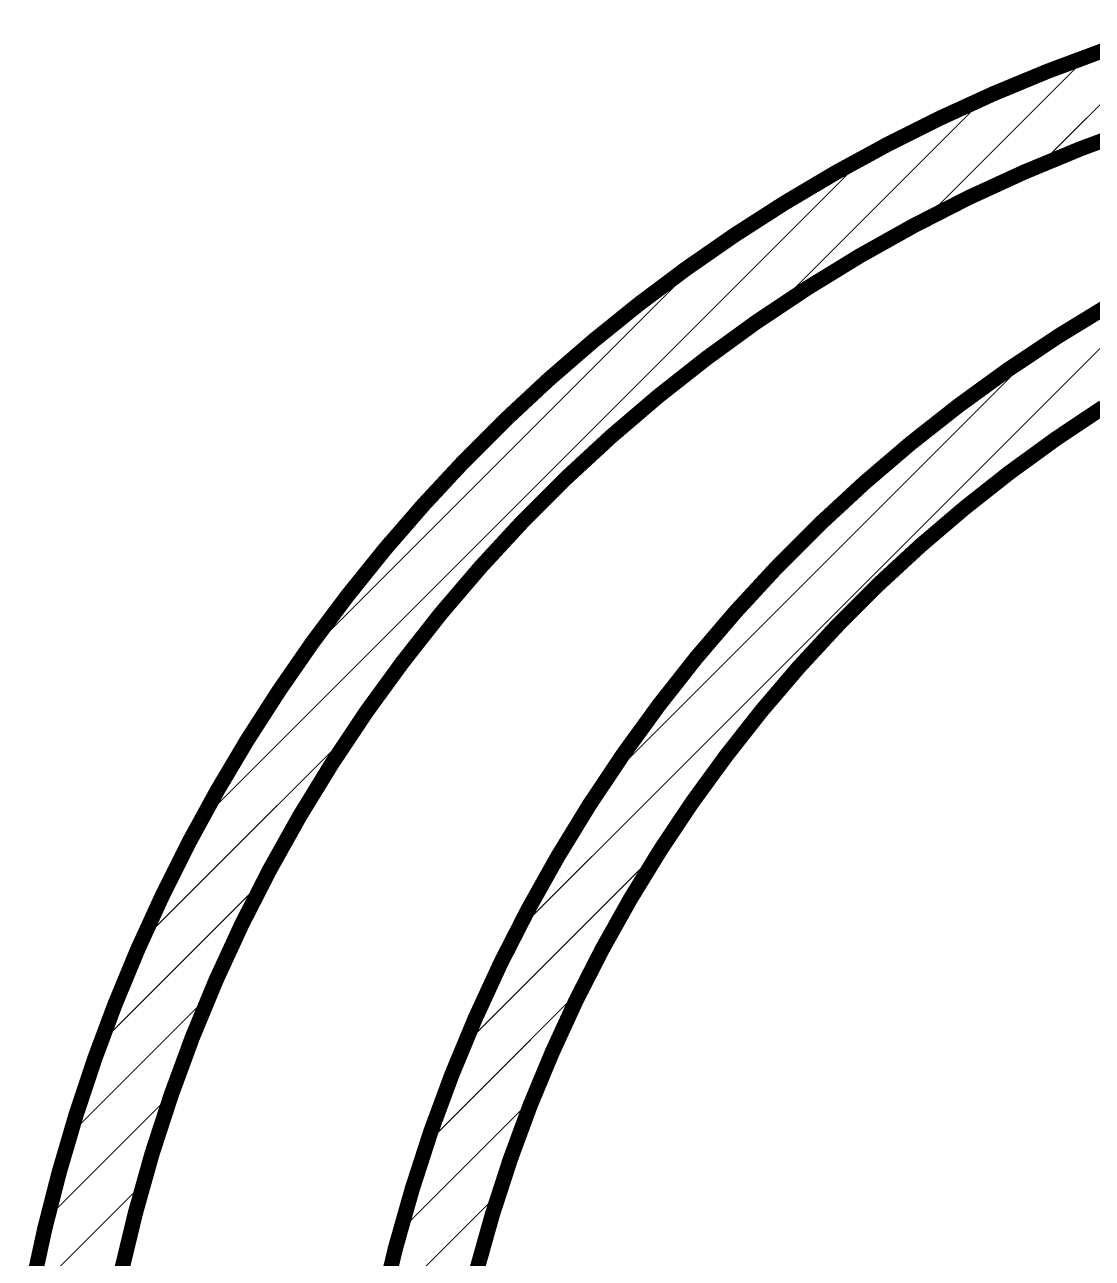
# Model space of a CAD drawing. Header units: millimetres. Extents: x 0 to 19.1, y 0 to 5.1.
# Drawn here: x 11.729 to 12.78, y 1.451 to 2.666 of the extents above; entities that cross this region are included whole.
import ezdxf

# ---------------------------------------------------------------- set-up
doc = ezdxf.new("R2010")
doc.units = ezdxf.units.MM
doc.header["$MEASUREMENT"] = 0
doc.layers.add('DrillDrawing', color=1, linetype='Continuous')

msp = doc.modelspace()

# ---------------------------------------------------------------- linework, layer by layer
at = {"layer": 'DrillDrawing'}
for points, const_width in [([(12.7259, 2.5251), (12.866, 2.6652)], 0.001), ([(12.6115, 2.4707), (12.7763, 2.6355)], 0.001), ([(12.7364, 2.6199), (12.7908, 2.6402)], 0.015), ([(12.6828, 2.5977), (12.7364, 2.6199)], 0.015), ([(12.6299, 2.5735), (12.6828, 2.5977)], 0.015), ([(12.46, 2.3792), (12.6762, 2.5954)], 0.001), ([(12.578, 2.5475), (12.6299, 2.5735)], 0.015), ([(12.7693, 2.5438), (12.8262, 2.5648)], 0.015), ([(12.527, 2.5197), (12.578, 2.5475)], 0.015), ([(12.7133, 2.5206), (12.7693, 2.5438)], 0.015), ([(11.9012, 1.8804), (12.5584, 2.5376)], 0.001), ([(12.4771, 2.4901), (12.527, 2.5197)], 0.015), ([(12.6582, 2.4953), (12.7133, 2.5206)], 0.015), ([(12.6042, 2.4677), (12.6582, 2.4953)], 0.015), ([(12.4282, 2.4587), (12.4771, 2.4901)], 0.015), ([(12.3805, 2.4256), (12.4282, 2.4587)], 0.015), ([(12.5513, 2.4381), (12.6042, 2.4677)], 0.015), ([(11.9976, 2.0368), (12.4021, 2.4413)], 0.001), ([(12.4996, 2.4064), (12.5513, 2.4381)], 0.015), ([(12.2127, 1.7719), (12.8726, 2.4318)], 0.001), ([(12.334, 2.3908), (12.3805, 2.4256)], 0.015), ([(12.4492, 2.3728), (12.4996, 2.4064)], 0.015), ([(12.2888, 2.3543), (12.334, 2.3908)], 0.015), ([(12.7463, 2.3588), (12.7973, 2.39)], 0.015), ([(12.4001, 2.3371), (12.4492, 2.3728)], 0.015), ([(12.2449, 2.3163), (12.2888, 2.3543)], 0.015), ([(12.6966, 2.3256), (12.7463, 2.3588)], 0.015), ([(12.2969, 1.9161), (12.7284, 2.3476)], 0.001), ([(12.3525, 2.2996), (12.4001, 2.3371)], 0.015), ([(12.6483, 2.2905), (12.6966, 2.3256)], 0.015), ([(12.2024, 2.2767), (12.2449, 2.3163)], 0.015), ([(12.3064, 2.2602), (12.3525, 2.2996)], 0.015), ([(12.6013, 2.2535), (12.6483, 2.2905)], 0.015), ([(12.744, 2.2577), (12.791, 2.2891)], 0.015), ([(12.1614, 2.2357), (12.2024, 2.2767)], 0.015), ([(12.2619, 2.2191), (12.3064, 2.2602)], 0.015), ([(12.5559, 2.2147), (12.6013, 2.2535)], 0.015), ([(12.6982, 2.2244), (12.744, 2.2577)], 0.015), ([(12.1218, 2.1931), (12.1614, 2.2357)], 0.015), ([(12.219, 2.1762), (12.2619, 2.2191)], 0.015), ([(12.6539, 2.1894), (12.6982, 2.2244)], 0.015), ([(12.512, 2.1741), (12.5559, 2.2147)], 0.015), ([(12.0838, 2.1493), (12.1218, 2.1931)], 0.015), ([(12.6109, 2.1527), (12.6539, 2.1894)], 0.015), ([(12.1779, 2.1317), (12.219, 2.1762)], 0.015), ([(12.4697, 2.1318), (12.512, 2.1741)], 0.015), ([(12.0473, 2.104), (12.0838, 2.1493)], 0.015), ([(12.5694, 2.1144), (12.6109, 2.1527)], 0.015), ([(12.1385, 2.0856), (12.1779, 2.1317)], 0.015), ([(12.4292, 2.0879), (12.4697, 2.1318)], 0.015), ([(12.5294, 2.0744), (12.5694, 2.1144)], 0.015), ([(12.0125, 2.0576), (12.0473, 2.104)], 0.015), ([(12.101, 2.0379), (12.1385, 2.0856)], 0.015), ([(12.3903, 2.0425), (12.4292, 2.0879)], 0.015), ([(12.491, 2.0329), (12.5294, 2.0744)], 0.015), ([(11.9794, 2.0098), (12.0125, 2.0576)], 0.015), ([(12.0653, 1.9889), (12.101, 2.0379)], 0.015), ([(12.3533, 1.9955), (12.3903, 2.0425)], 0.015), ([(12.4543, 1.9899), (12.491, 2.0329)], 0.015), ([(11.948, 1.961), (11.9794, 2.0098)], 0.015), ([(12.0317, 1.9385), (12.0653, 1.9889)], 0.015), ([(12.3182, 1.9472), (12.3533, 1.9955)], 0.015), ([(12.4194, 1.9455), (12.4543, 1.9899)], 0.015), ([(11.8434, 1.7626), (12.0581, 1.9773)], 0.001), ([(11.9184, 1.9111), (11.948, 1.961)], 0.015), ([(12, 1.8868), (12.0317, 1.9385)], 0.015), ([(12.285, 1.8975), (12.3182, 1.9472)], 0.015), ([(12.3861, 1.8998), (12.4194, 1.9455)], 0.015), ([(11.8905, 1.8601), (11.9184, 1.9111)], 0.015), ([(12.3547, 1.8528), (12.3861, 1.8998)], 0.015), ([(12.2538, 1.8465), (12.285, 1.8975)], 0.015), ([(11.9704, 1.8339), (12, 1.8868)], 0.015), ([(11.8646, 1.8082), (11.8905, 1.8601)], 0.015), ([(12.3252, 1.8046), (12.3547, 1.8528)], 0.015), ([(12.1611, 1.6603), (12.3585, 1.8577)], 0.001), ([(12.2246, 1.7944), (12.2538, 1.8465)], 0.015), ([(11.9428, 1.7799), (11.9704, 1.8339)], 0.015), ([(11.8033, 1.6625), (11.9666, 1.8258)], 0.001), ([(11.8404, 1.7553), (11.8646, 1.8082)], 0.015), ([(12.2976, 1.7553), (12.3252, 1.8046)], 0.015), ([(12.1974, 1.7411), (12.2246, 1.7944)], 0.015), ([(11.9174, 1.7248), (11.9428, 1.7799)], 0.015), ([(11.8182, 1.7017), (11.8404, 1.7553)], 0.015), ([(12.2719, 1.705), (12.2976, 1.7553)], 0.015), ([(12.1724, 1.6868), (12.1974, 1.7411)], 0.015), ([(11.8942, 1.6688), (11.9174, 1.7248)], 0.015), ([(12.1249, 1.564), (12.2791, 1.7183)], 0.001), ([(11.7737, 1.5729), (11.9122, 1.7114)], 0.001), ([(11.7979, 1.6473), (11.8182, 1.7017)], 0.015), ([(12.2483, 1.6536), (12.2719, 1.705)], 0.015), ([(12.1495, 1.6316), (12.1724, 1.6868)], 0.015), ([(11.8733, 1.6119), (11.8942, 1.6688)], 0.015), ([(11.7796, 1.5922), (11.7979, 1.6473)], 0.015), ([(12.2266, 1.6014), (12.2483, 1.6536)], 0.015), ([(12.1288, 1.5756), (12.1495, 1.6316)], 0.015), ([(11.8545, 1.5543), (11.8733, 1.6119)], 0.015), ([(11.7513, 1.4905), (11.874, 1.6132)], 0.001), ([(12.0986, 1.4778), (12.2303, 1.6095)], 0.001), ([(12.2071, 1.5484), (12.2266, 1.6014)], 0.015), ([(11.7632, 1.5364), (11.7796, 1.5922)], 0.015), ([(12.1104, 1.5187), (12.1288, 1.5756)], 0.015), ([(11.8381, 1.4959), (11.8545, 1.5543)], 0.015), ([(12.1896, 1.4946), (12.2071, 1.5484)], 0.015), ([(11.7488, 1.4802), (11.7632, 1.5364)], 0.015), ([(11.7346, 1.4138), (11.8468, 1.526)], 0.001), ([(12.0941, 1.4612), (12.1104, 1.5187)], 0.015), ([(12.0791, 1.3983), (12.1968, 1.516)], 0.001), ([(11.8239, 1.437), (11.8381, 1.4959)], 0.015), ([(12.1743, 1.4403), (12.1896, 1.4946)], 0.015), ([(11.7365, 1.4234), (11.7488, 1.4802)], 0.015), ([(12.0802, 1.4031), (12.0941, 1.4612)], 0.015)]:
    msp.add_lwpolyline(points, dxfattribs=dict(at, const_width=const_width))
for points, const_width in [([(12.7761, 2.6355, 1), (12.7766, 2.6355, 1)], 0.0005), ([(12.7327, 2.6199, 1), (12.7402, 2.6199, 1)], 0.0075), ([(12.7327, 2.6199, 1), (12.7402, 2.6199, 1)], 0.0075), ([(12.679, 2.5977, 1), (12.6865, 2.5977, 1)], 0.0075), ([(12.679, 2.5977, 1), (12.6865, 2.5977, 1)], 0.0075), ([(12.676, 2.5954, 1), (12.6765, 2.5954, 1)], 0.0005), ([(12.6262, 2.5735, 1), (12.6337, 2.5735, 1)], 0.0075), ([(12.6262, 2.5735, 1), (12.6337, 2.5735, 1)], 0.0075), ([(12.5743, 2.5475, 1), (12.5818, 2.5475, 1)], 0.0075), ([(12.5743, 2.5475, 1), (12.5818, 2.5475, 1)], 0.0075), ([(12.7655, 2.5438, 1), (12.773, 2.5438, 1)], 0.0075), ([(12.7655, 2.5438, 1), (12.773, 2.5438, 1)], 0.0075), ([(12.5233, 2.5197, 1), (12.5308, 2.5197, 1)], 0.0075), ([(12.5233, 2.5197, 1), (12.5308, 2.5197, 1)], 0.0075), ([(12.5581, 2.5376, 1), (12.5586, 2.5376, 1)], 0.0005), ([(12.7095, 2.5206, 1), (12.717, 2.5206, 1)], 0.0075), ([(12.7095, 2.5206, 1), (12.717, 2.5206, 1)], 0.0075), ([(12.7257, 2.5251, 1), (12.7262, 2.5251, 1)], 0.0005), ([(12.6545, 2.4953, 1), (12.662, 2.4953, 1)], 0.0075), ([(12.6545, 2.4953, 1), (12.662, 2.4953, 1)], 0.0075), ([(12.4733, 2.4901, 1), (12.4808, 2.4901, 1)], 0.0075), ([(12.4733, 2.4901, 1), (12.4808, 2.4901, 1)], 0.0075), ([(12.4245, 2.4587, 1), (12.432, 2.4587, 1)], 0.0075), ([(12.4245, 2.4587, 1), (12.432, 2.4587, 1)], 0.0075), ([(12.6004, 2.4677, 1), (12.6079, 2.4677, 1)], 0.0075), ([(12.6004, 2.4677, 1), (12.6079, 2.4677, 1)], 0.0075), ([(12.6113, 2.4707, 1), (12.6118, 2.4707, 1)], 0.0005), ([(12.4018, 2.4413, 1), (12.4023, 2.4413, 1)], 0.0005), ([(12.5475, 2.4381, 1), (12.555, 2.4381, 1)], 0.0075), ([(12.5475, 2.4381, 1), (12.555, 2.4381, 1)], 0.0075), ([(12.3768, 2.4256, 1), (12.3843, 2.4256, 1)], 0.0075), ([(12.3768, 2.4256, 1), (12.3843, 2.4256, 1)], 0.0075), ([(12.4959, 2.4064, 1), (12.5034, 2.4064, 1)], 0.0075), ([(12.4959, 2.4064, 1), (12.5034, 2.4064, 1)], 0.0075), ([(12.3303, 2.3908, 1), (12.3378, 2.3908, 1)], 0.0075), ([(12.3303, 2.3908, 1), (12.3378, 2.3908, 1)], 0.0075), ([(12.4454, 2.3728, 1), (12.4529, 2.3728, 1)], 0.0075), ([(12.4454, 2.3728, 1), (12.4529, 2.3728, 1)], 0.0075), ([(12.4598, 2.3792, 1), (12.4603, 2.3792, 1)], 0.0005), ([(12.2851, 2.3543, 1), (12.2926, 2.3543, 1)], 0.0075), ([(12.2851, 2.3543, 1), (12.2926, 2.3543, 1)], 0.0075), ([(12.7426, 2.3588, 1), (12.7501, 2.3588, 1)], 0.0075), ([(12.7426, 2.3588, 1), (12.7501, 2.3588, 1)], 0.0075), ([(12.3964, 2.3371, 1), (12.4039, 2.3371, 1)], 0.0075), ([(12.3964, 2.3371, 1), (12.4039, 2.3371, 1)], 0.0075), ([(12.7282, 2.3476, 1), (12.7287, 2.3476, 1)], 0.0005), ([(12.6929, 2.3256, 1), (12.7004, 2.3256, 1)], 0.0075), ([(12.6929, 2.3256, 1), (12.7004, 2.3256, 1)], 0.0075), ([(12.2412, 2.3163, 1), (12.2487, 2.3163, 1)], 0.0075), ([(12.2412, 2.3163, 1), (12.2487, 2.3163, 1)], 0.0075), ([(12.3488, 2.2996, 1), (12.3563, 2.2996, 1)], 0.0075), ([(12.3488, 2.2996, 1), (12.3563, 2.2996, 1)], 0.0075), ([(12.6445, 2.2905, 1), (12.652, 2.2905, 1)], 0.0075), ([(12.6445, 2.2905, 1), (12.652, 2.2905, 1)], 0.0075), ([(12.1987, 2.2767, 1), (12.2062, 2.2767, 1)], 0.0075), ([(12.1987, 2.2767, 1), (12.2062, 2.2767, 1)], 0.0075), ([(12.3027, 2.2602, 1), (12.3102, 2.2602, 1)], 0.0075), ([(12.3027, 2.2602, 1), (12.3102, 2.2602, 1)], 0.0075), ([(12.5976, 2.2535, 1), (12.6051, 2.2535, 1)], 0.0075), ([(12.5976, 2.2535, 1), (12.6051, 2.2535, 1)], 0.0075), ([(12.7402, 2.2577, 1), (12.7477, 2.2577, 1)], 0.0075), ([(12.7402, 2.2577, 1), (12.7477, 2.2577, 1)], 0.0075), ([(12.1576, 2.2357, 1), (12.1651, 2.2357, 1)], 0.0075), ([(12.1576, 2.2357, 1), (12.1651, 2.2357, 1)], 0.0075), ([(12.2582, 2.2191, 1), (12.2657, 2.2191, 1)], 0.0075), ([(12.2582, 2.2191, 1), (12.2657, 2.2191, 1)], 0.0075), ([(12.6945, 2.2244, 1), (12.702, 2.2244, 1)], 0.0075), ([(12.6945, 2.2244, 1), (12.702, 2.2244, 1)], 0.0075), ([(12.5521, 2.2147, 1), (12.5596, 2.2147, 1)], 0.0075), ([(12.5521, 2.2147, 1), (12.5596, 2.2147, 1)], 0.0075), ([(12.1181, 2.1931, 1), (12.1256, 2.1931, 1)], 0.0075), ([(12.1181, 2.1931, 1), (12.1256, 2.1931, 1)], 0.0075), ([(12.6501, 2.1894, 1), (12.6576, 2.1894, 1)], 0.0075), ([(12.6501, 2.1894, 1), (12.6576, 2.1894, 1)], 0.0075), ([(12.2153, 2.1762, 1), (12.2228, 2.1762, 1)], 0.0075), ([(12.2153, 2.1762, 1), (12.2228, 2.1762, 1)], 0.0075), ([(12.5082, 2.1741, 1), (12.5157, 2.1741, 1)], 0.0075), ([(12.5082, 2.1741, 1), (12.5157, 2.1741, 1)], 0.0075), ([(12.08, 2.1493, 1), (12.0875, 2.1493, 1)], 0.0075), ([(12.08, 2.1493, 1), (12.0875, 2.1493, 1)], 0.0075), ([(12.6071, 2.1527, 1), (12.6146, 2.1527, 1)], 0.0075), ([(12.6071, 2.1527, 1), (12.6146, 2.1527, 1)], 0.0075), ([(12.1741, 2.1317, 1), (12.1816, 2.1317, 1)], 0.0075), ([(12.1741, 2.1317, 1), (12.1816, 2.1317, 1)], 0.0075), ([(12.466, 2.1318, 1), (12.4735, 2.1318, 1)], 0.0075), ([(12.466, 2.1318, 1), (12.4735, 2.1318, 1)], 0.0075), ([(12.5656, 2.1144, 1), (12.5731, 2.1144, 1)], 0.0075), ([(12.5656, 2.1144, 1), (12.5731, 2.1144, 1)], 0.0075), ([(12.0436, 2.104, 1), (12.0511, 2.104, 1)], 0.0075), ([(12.0436, 2.104, 1), (12.0511, 2.104, 1)], 0.0075), ([(12.1348, 2.0856, 1), (12.1423, 2.0856, 1)], 0.0075), ([(12.1348, 2.0856, 1), (12.1423, 2.0856, 1)], 0.0075), ([(12.4254, 2.0879, 1), (12.4329, 2.0879, 1)], 0.0075), ([(12.4254, 2.0879, 1), (12.4329, 2.0879, 1)], 0.0075), ([(12.5257, 2.0744, 1), (12.5332, 2.0744, 1)], 0.0075), ([(12.5257, 2.0744, 1), (12.5332, 2.0744, 1)], 0.0075), ([(12.0088, 2.0576, 1), (12.0163, 2.0576, 1)], 0.0075), ([(12.0088, 2.0576, 1), (12.0163, 2.0576, 1)], 0.0075), ([(12.0972, 2.0379, 1), (12.1047, 2.0379, 1)], 0.0075), ([(12.0972, 2.0379, 1), (12.1047, 2.0379, 1)], 0.0075), ([(12.3866, 2.0425, 1), (12.3941, 2.0425, 1)], 0.0075), ([(12.3866, 2.0425, 1), (12.3941, 2.0425, 1)], 0.0075), ([(11.9973, 2.0368, 1), (11.9978, 2.0368, 1)], 0.0005), ([(12.4873, 2.0329, 1), (12.4948, 2.0329, 1)], 0.0075), ([(12.4873, 2.0329, 1), (12.4948, 2.0329, 1)], 0.0075), ([(11.9757, 2.0098, 1), (11.9832, 2.0098, 1)], 0.0075), ([(11.9757, 2.0098, 1), (11.9832, 2.0098, 1)], 0.0075), ([(12.0616, 1.9889, 1), (12.0691, 1.9889, 1)], 0.0075), ([(12.0616, 1.9889, 1), (12.0691, 1.9889, 1)], 0.0075), ([(12.3496, 1.9955, 1), (12.3571, 1.9955, 1)], 0.0075), ([(12.3496, 1.9955, 1), (12.3571, 1.9955, 1)], 0.0075), ([(12.4506, 1.9899, 1), (12.4581, 1.9899, 1)], 0.0075), ([(12.4506, 1.9899, 1), (12.4581, 1.9899, 1)], 0.0075), ([(11.9443, 1.961, 1), (11.9518, 1.961, 1)], 0.0075), ([(11.9443, 1.961, 1), (11.9518, 1.961, 1)], 0.0075), ([(12.0578, 1.9773, 1), (12.0583, 1.9773, 1)], 0.0005), ([(12.0279, 1.9385, 1), (12.0354, 1.9385, 1)], 0.0075), ([(12.0279, 1.9385, 1), (12.0354, 1.9385, 1)], 0.0075), ([(12.3144, 1.9472, 1), (12.3219, 1.9472, 1)], 0.0075), ([(12.3144, 1.9472, 1), (12.3219, 1.9472, 1)], 0.0075), ([(12.4156, 1.9455, 1), (12.4231, 1.9455, 1)], 0.0075), ([(12.4156, 1.9455, 1), (12.4231, 1.9455, 1)], 0.0075), ([(11.9146, 1.9111, 1), (11.9221, 1.9111, 1)], 0.0075), ([(11.9146, 1.9111, 1), (11.9221, 1.9111, 1)], 0.0075), ([(12.2967, 1.9161, 1), (12.2972, 1.9161, 1)], 0.0005), ([(12.3824, 1.8998, 1), (12.3899, 1.8998, 1)], 0.0075), ([(12.3824, 1.8998, 1), (12.3899, 1.8998, 1)], 0.0075), ([(12.2812, 1.8975, 1), (12.2887, 1.8975, 1)], 0.0075), ([(12.2812, 1.8975, 1), (12.2887, 1.8975, 1)], 0.0075), ([(11.9962, 1.8868, 1), (12.0037, 1.8868, 1)], 0.0075), ([(11.9962, 1.8868, 1), (12.0037, 1.8868, 1)], 0.0075), ([(11.901, 1.8804, 1), (11.9015, 1.8804, 1)], 0.0005), ([(11.8868, 1.8601, 1), (11.8943, 1.8601, 1)], 0.0075), ([(11.8868, 1.8601, 1), (11.8943, 1.8601, 1)], 0.0075), ([(12.351, 1.8528, 1), (12.3585, 1.8528, 1)], 0.0075), ([(12.351, 1.8528, 1), (12.3585, 1.8528, 1)], 0.0075), ([(12.25, 1.8465, 1), (12.2575, 1.8465, 1)], 0.0075), ([(12.25, 1.8465, 1), (12.2575, 1.8465, 1)], 0.0075), ([(12.3582, 1.8577, 1), (12.3587, 1.8577, 1)], 0.0005), ([(11.9666, 1.8339, 1), (11.9741, 1.8339, 1)], 0.0075), ([(11.9666, 1.8339, 1), (11.9741, 1.8339, 1)], 0.0075), ([(11.9664, 1.8258, 1), (11.9669, 1.8258, 1)], 0.0005), ([(11.8608, 1.8082, 1), (11.8683, 1.8082, 1)], 0.0075), ([(11.8608, 1.8082, 1), (11.8683, 1.8082, 1)], 0.0075), ([(12.3215, 1.8046, 1), (12.329, 1.8046, 1)], 0.0075), ([(12.3215, 1.8046, 1), (12.329, 1.8046, 1)], 0.0075), ([(12.2208, 1.7944, 1), (12.2283, 1.7944, 1)], 0.0075), ([(12.2208, 1.7944, 1), (12.2283, 1.7944, 1)], 0.0075), ([(11.9391, 1.7799, 1), (11.9466, 1.7799, 1)], 0.0075), ([(11.9391, 1.7799, 1), (11.9466, 1.7799, 1)], 0.0075), ([(11.8367, 1.7553, 1), (11.8442, 1.7553, 1)], 0.0075), ([(11.8367, 1.7553, 1), (11.8442, 1.7553, 1)], 0.0075), ([(11.8431, 1.7626, 1), (11.8436, 1.7626, 1)], 0.0005), ([(12.2125, 1.7719, 1), (12.213, 1.7719, 1)], 0.0005), ([(12.2938, 1.7553, 1), (12.3013, 1.7553, 1)], 0.0075), ([(12.2938, 1.7553, 1), (12.3013, 1.7553, 1)], 0.0075), ([(12.1937, 1.7411, 1), (12.2012, 1.7411, 1)], 0.0075), ([(12.1937, 1.7411, 1), (12.2012, 1.7411, 1)], 0.0075), ([(11.9137, 1.7248, 1), (11.9212, 1.7248, 1)], 0.0075), ([(11.9137, 1.7248, 1), (11.9212, 1.7248, 1)], 0.0075), ([(12.2789, 1.7183, 1), (12.2794, 1.7183, 1)], 0.0005), ([(11.8145, 1.7017, 1), (11.822, 1.7017, 1)], 0.0075), ([(11.8145, 1.7017, 1), (11.822, 1.7017, 1)], 0.0075), ([(11.912, 1.7114, 1), (11.9125, 1.7114, 1)], 0.0005), ([(12.2682, 1.705, 1), (12.2757, 1.705, 1)], 0.0075), ([(12.2682, 1.705, 1), (12.2757, 1.705, 1)], 0.0075), ([(12.1686, 1.6868, 1), (12.1761, 1.6868, 1)], 0.0075), ([(12.1686, 1.6868, 1), (12.1761, 1.6868, 1)], 0.0075), ([(11.8905, 1.6688, 1), (11.898, 1.6688, 1)], 0.0075), ([(11.8905, 1.6688, 1), (11.898, 1.6688, 1)], 0.0075), ([(11.7942, 1.6473, 1), (11.8017, 1.6473, 1)], 0.0075), ([(11.7942, 1.6473, 1), (11.8017, 1.6473, 1)], 0.0075), ([(11.8031, 1.6625, 1), (11.8036, 1.6625, 1)], 0.0005), ([(12.1608, 1.6603, 1), (12.1613, 1.6603, 1)], 0.0005), ([(12.2445, 1.6536, 1), (12.252, 1.6536, 1)], 0.0075), ([(12.2445, 1.6536, 1), (12.252, 1.6536, 1)], 0.0075), ([(12.1458, 1.6316, 1), (12.1533, 1.6316, 1)], 0.0075), ([(12.1458, 1.6316, 1), (12.1533, 1.6316, 1)], 0.0075), ([(11.8695, 1.6119, 1), (11.877, 1.6119, 1)], 0.0075), ([(11.8695, 1.6119, 1), (11.877, 1.6119, 1)], 0.0075), ([(11.8738, 1.6132, 1), (11.8743, 1.6132, 1)], 0.0005), ([(12.2229, 1.6014, 1), (12.2304, 1.6014, 1)], 0.0075), ([(12.2229, 1.6014, 1), (12.2304, 1.6014, 1)], 0.0075), ([(12.2301, 1.6095, 1), (12.2306, 1.6095, 1)], 0.0005), ([(11.7758, 1.5922, 1), (11.7833, 1.5922, 1)], 0.0075), ([(11.7758, 1.5922, 1), (11.7833, 1.5922, 1)], 0.0075), ([(12.1251, 1.5756, 1), (12.1326, 1.5756, 1)], 0.0075), ([(12.1251, 1.5756, 1), (12.1326, 1.5756, 1)], 0.0075), ([(11.7734, 1.5729, 1), (11.7739, 1.5729, 1)], 0.0005), ([(11.8508, 1.5543, 1), (11.8583, 1.5543, 1)], 0.0075), ([(11.8508, 1.5543, 1), (11.8583, 1.5543, 1)], 0.0075), ([(12.1246, 1.564, 1), (12.1251, 1.564, 1)], 0.0005), ([(12.2033, 1.5484, 1), (12.2108, 1.5484, 1)], 0.0075), ([(12.2033, 1.5484, 1), (12.2108, 1.5484, 1)], 0.0075), ([(11.7595, 1.5364, 1), (11.767, 1.5364, 1)], 0.0075), ([(11.7595, 1.5364, 1), (11.767, 1.5364, 1)], 0.0075), ([(11.8465, 1.526, 1), (11.847, 1.526, 1)], 0.0005), ([(12.1066, 1.5187, 1), (12.1141, 1.5187, 1)], 0.0075), ([(12.1066, 1.5187, 1), (12.1141, 1.5187, 1)], 0.0075), ([(12.1965, 1.516, 1), (12.197, 1.516, 1)], 0.0005), ([(11.8343, 1.4959, 1), (11.8418, 1.4959, 1)], 0.0075), ([(11.8343, 1.4959, 1), (11.8418, 1.4959, 1)], 0.0075), ([(12.1859, 1.4946, 1), (12.1934, 1.4946, 1)], 0.0075), ([(12.1859, 1.4946, 1), (12.1934, 1.4946, 1)], 0.0075), ([(11.7451, 1.4802, 1), (11.7526, 1.4802, 1)], 0.0075), ([(11.7451, 1.4802, 1), (11.7526, 1.4802, 1)], 0.0075), ([(11.751, 1.4905, 1), (11.7515, 1.4905, 1)], 0.0005), ([(12.0984, 1.4778, 1), (12.0989, 1.4778, 1)], 0.0005), ([(12.0904, 1.4612, 1), (12.0979, 1.4612, 1)], 0.0075), ([(12.0904, 1.4612, 1), (12.0979, 1.4612, 1)], 0.0075)]:
    msp.add_lwpolyline(points, format="xyb", close=True, dxfattribs=dict(at, const_width=const_width))

doc.saveas('drawing.dxf')
